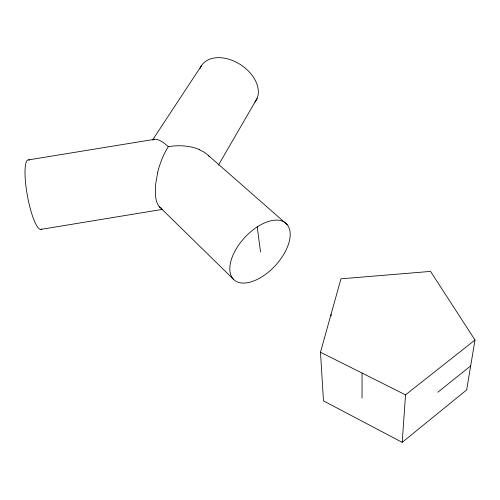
<?xml version="1.0" encoding="UTF-8"?>
<svg xmlns="http://www.w3.org/2000/svg" width="500" height="500" viewBox="0 0 500 500"><rect width="100%" height="100%" fill="white"/><g stroke="black" fill="none" stroke-linecap="round" stroke-linejoin="round"><path stroke-width="0.75" d="M362.038 398.05L362.056 373.069M402.194 442.337L405.538 394.862L475 340L430.544 271.406L340.956 278.825L320.487 352.231L323.475 400.875L402.194 442.337L466.675 389.894L475 340M157.669 172.587L155.681 183.981L155.419 194.438A30.819 12.506 -77 0 0 158.025 204.881L159.725 207.156L161.719 208.525M218.487 165.05L257.131 98.387M152.85 139.55L201.706 65.319M437.837 392.238L470.681 365.894M152.713 140.069L154.344 139.35L28.569 159.881M41.081 229.356L162.425 209.369M199.106 149.556L203.6 151.862L207.425 154.644L287.188 224.625A38.375 20.756 -47.2 0 1 257.738 279.181A38.375 20.756 -47.2 0 1 235.056 250.925A38.375 20.756 -47.2 0 1 287.188 224.625M320.487 352.231L405.538 394.862M159.125 206.5L233.781 279.6M208.531 155.669L209.55 156.738M257.225 226.875L260.538 252.062M331.037 314.4L331.1 315.919M200.006 68.65A32.388 22.075 33.2 0 1 239.525 64.013A32.388 22.075 33.2 0 1 254.881 102.219M41.762 228.962A35.331 7.225 79.6 0 1 27.338 195.369A35.331 7.225 79.6 0 1 29.369 160.131M157.619 172.569A43.756 17.531 -77.1 0 1 168.331 146.706A43.644 30.994 -6.1 0 1 199.194 149.444M154.281 139.238A43.875 13.619 58.7 0 1 168.331 146.7"/></g></svg>
